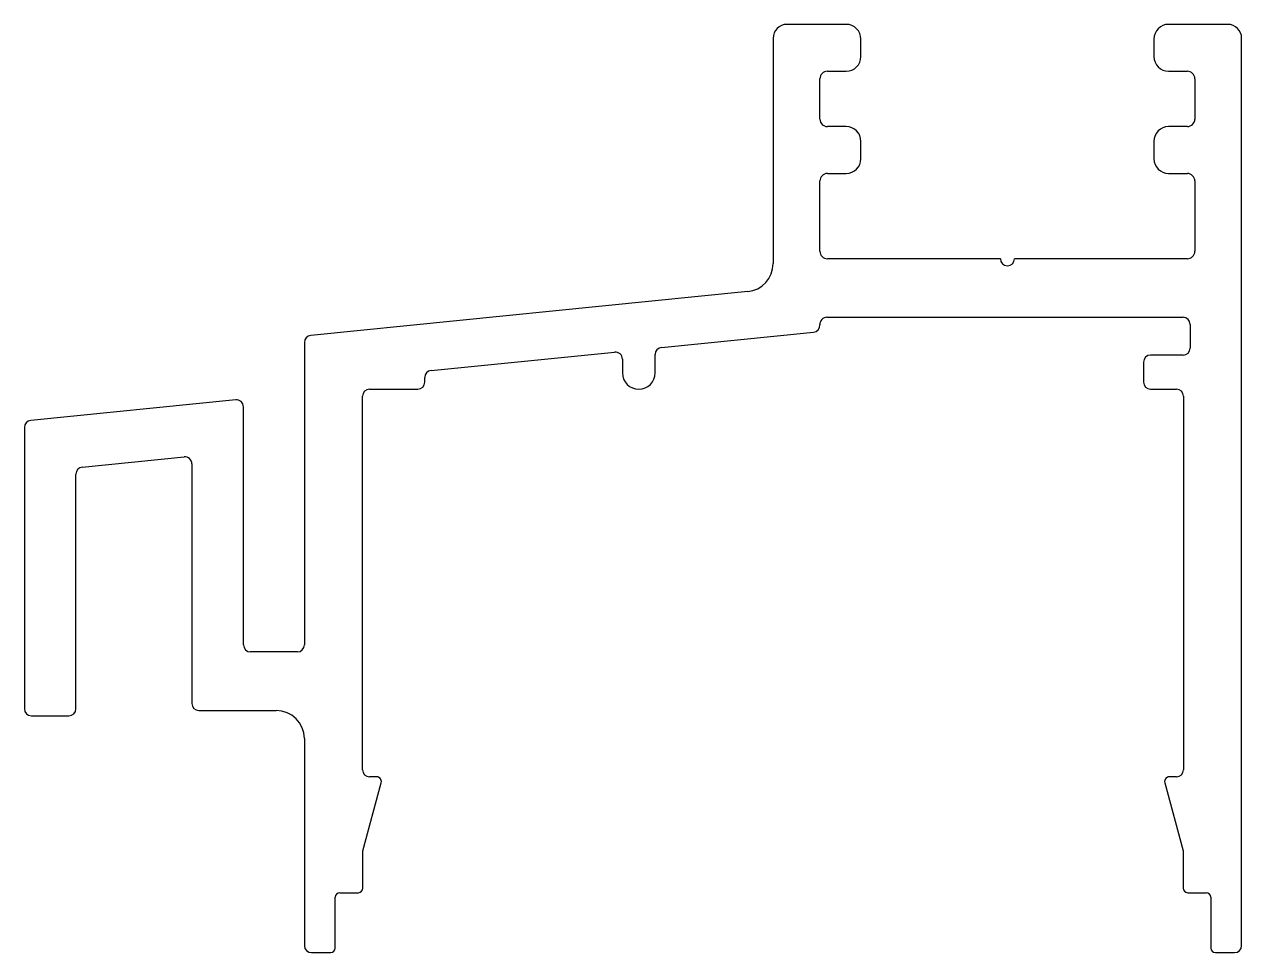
# Model space of a CAD drawing. Extents: x 4.4 to 70.3, y 3.2 to 53.5.
import ezdxf

# ---------------------------------------------------------------- set-up
doc = ezdxf.new("R2010")
doc.units = 0
doc.layers.get('0').update_dxf_attribs({"linetype": 'CONTINUOUS'})

msp = doc.modelspace()

# ---------------------------------------------------------------- linework, layer by layer
for p, q in [((48.91, 53.468), (45.712, 53.468)), ((69.586, 53.468), (66.39, 53.468)), ((44.95, 52.706), (44.95, 40.501)), ((49.71, 51.728), (49.71, 52.668)), ((65.59, 52.668), (65.59, 51.728)), ((70.348, 3.548), (70.348, 52.706)), ((47.897, 50.928), (48.91, 50.928)), ((66.39, 50.928), (67.404, 50.928)), ((47.49, 48.335), (47.49, 50.522)), ((67.81, 50.522), (67.81, 48.335)), ((48.91, 47.928), (47.897, 47.928)), ((67.404, 47.928), (66.39, 47.928)), ((49.71, 46.188), (49.71, 47.128)), ((65.59, 47.128), (65.59, 46.188)), ((47.49, 41.175), (47.49, 44.982)), ((47.897, 45.388), (48.91, 45.388)), ((66.39, 45.388), (67.404, 45.388)), ((67.81, 44.982), (67.81, 41.175)), ((57.269, 40.768), (47.897, 40.768)), ((67.404, 40.768), (58.031, 40.768)), ((43.578, 38.985), (19.891, 36.61)), ((47.871, 37.593), (67.173, 37.593)), ((67.554, 37.212), (67.554, 35.927)), ((38.904, 35.963), (47.147, 36.79)), ((19.548, 36.231), (19.548, 19.843)), ((26.418, 34.712), (36.364, 35.709)), ((36.783, 35.329), (36.783, 34.588)), ((38.561, 34.588), (38.561, 35.584)), ((65.032, 35.165), (65.032, 34.08)), ((67.173, 35.546), (65.413, 35.546)), ((26.075, 34.08), (26.075, 34.332)), ((23.078, 33.699), (25.694, 33.699)), ((65.413, 33.699), (66.817, 33.699)), ((15.827, 33.122), (4.714, 32.008)), ((22.697, 26.71), (22.697, 33.318)), ((67.198, 33.318), (67.198, 13.073)), ((16.246, 19.843), (16.246, 32.743)), ((4.371, 31.629), (4.371, 16.379)), ((7.508, 29.48), (13.033, 30.034)), ((7.165, 16.379), (7.165, 29.101)), ((13.452, 29.655), (13.452, 16.668)), ((22.697, 24.003), (22.697, 26.71)), ((22.697, 13.073), (22.697, 24.003)), ((19.167, 19.462), (16.627, 19.462)), ((4.752, 15.998), (6.784, 15.998)), ((13.833, 16.287), (18.024, 16.287)), ((19.548, 14.763), (19.548, 3.548)), ((23.473, 12.692), (23.078, 12.692)), ((66.817, 12.692), (66.423, 12.692)), ((22.723, 8.677), (23.714, 12.378)), ((66.181, 12.378), (67.173, 8.677)), ((22.723, 6.667), (22.723, 8.677)), ((67.173, 8.677), (67.173, 6.667)), ((21.223, 3.417), (21.223, 6.167)), ((21.473, 6.417), (22.473, 6.417)), ((67.423, 6.417), (68.423, 6.417)), ((68.673, 6.167), (68.673, 3.417)), ((19.929, 3.167), (20.973, 3.167)), ((68.923, 3.167), (69.967, 3.167))]:
    msp.add_line(p, q)
for centre, radius, start, end in [((45.712, 52.706), 0.762, 90, 180), ((48.91, 52.668), 0.8, 0, 90), ((66.39, 52.668), 0.8, 90, 180), ((69.586, 52.706), 0.762, 360, 90), ((48.91, 51.728), 0.8, 270, 0), ((66.39, 51.728), 0.8, 180, 270), ((47.897, 50.522), 0.406, 90, 180), ((67.404, 50.522), 0.406, 360, 90), ((47.897, 48.335), 0.406, 180, 270), ((67.404, 48.335), 0.406, 270, 360), ((48.91, 47.128), 0.8, 360, 90), ((66.39, 47.128), 0.8, 90, 180), ((48.91, 46.188), 0.8, 270, 0), ((66.39, 46.188), 0.8, 180, 270), ((47.897, 44.982), 0.406, 90, 180), ((67.404, 44.982), 0.406, 360, 90), ((47.897, 41.175), 0.406, 180, 270), ((67.404, 41.175), 0.406, 270, 360), ((43.426, 40.501), 1.524, 275.72472, 0), ((57.65, 40.768), 0.381, 180.00001, 359.99999), ((47.11, 37.169), 0.381, 275.53582, 3.27854), ((47.871, 37.212), 0.381, 90, 183.28627), ((67.173, 37.212), 0.381, 360, 90), ((19.929, 36.231), 0.381, 95.72472, 180), ((36.402, 35.329), 0.381, 360, 95.72472), ((38.942, 35.584), 0.381, 95.72472, 180), ((67.173, 35.927), 0.381, 270, 0), ((65.413, 35.165), 0.381, 90, 180), ((26.456, 34.332), 0.381, 95.72472, 180), ((37.672, 34.588), 0.889, 180, 0), ((23.078, 33.318), 0.381, 90, 180), ((25.694, 34.08), 0.381, 270, 0), ((65.413, 34.08), 0.381, 180, 270), ((66.817, 33.318), 0.381, 360, 90), ((15.865, 32.743), 0.381, 360, 95.72472), ((4.752, 31.629), 0.381, 95.72472, 180), ((13.071, 29.655), 0.381, 360, 95.72472), ((7.546, 29.101), 0.381, 95.72472, 180), ((16.627, 19.843), 0.381, 180, 270), ((19.167, 19.843), 0.381, 270, 0), ((13.833, 16.668), 0.381, 180, 270), ((4.752, 16.379), 0.381, 180, 270), ((6.784, 16.379), 0.381, 270, 0), ((18.024, 14.763), 1.524, 360, 90), ((23.078, 13.073), 0.381, 180, 270), ((23.473, 12.442), 0.25, 345, 90), ((66.423, 12.442), 0.25, 90, 195), ((66.817, 13.073), 0.381, 270, 0), ((22.473, 6.667), 0.25, 270, 360), ((67.423, 6.667), 0.25, 180, 270), ((21.473, 6.167), 0.25, 90, 180), ((68.423, 6.167), 0.25, 360, 90), ((19.929, 3.548), 0.381, 180, 270), ((20.973, 3.417), 0.25, 270, 360), ((68.923, 3.417), 0.25, 180, 270), ((69.967, 3.548), 0.381, 270, 360)]:
    msp.add_arc(centre, radius, start, end)

doc.saveas('drawing.dxf')
